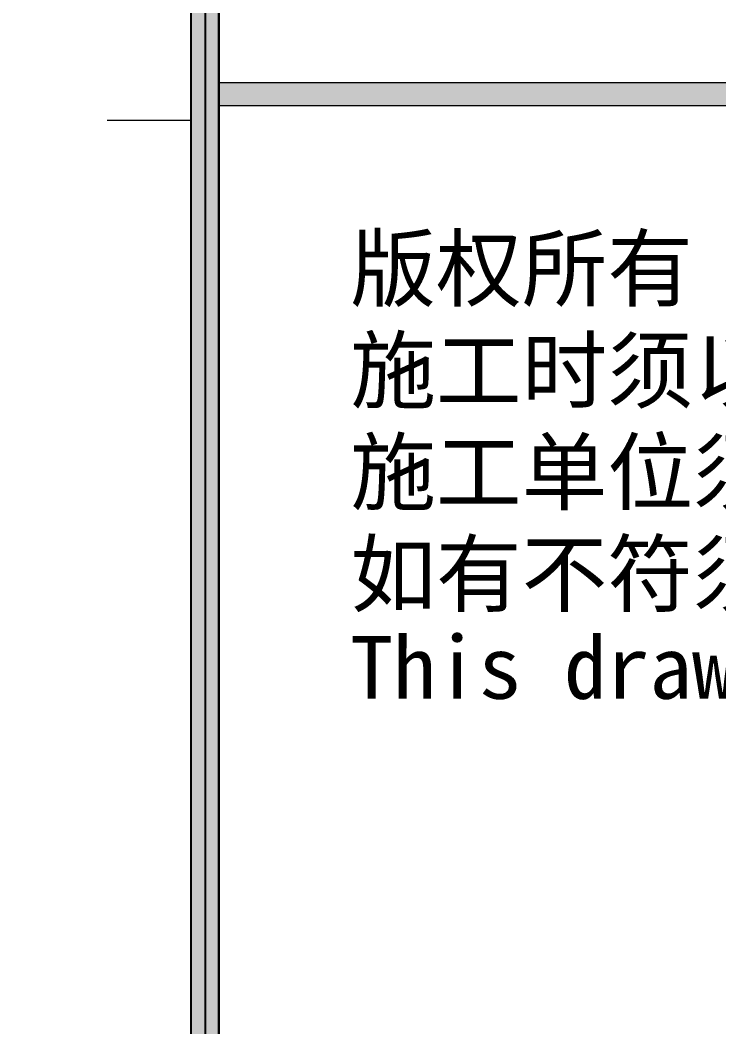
# Model space of a CAD drawing. Header units: millimetres. Extents: x -23568 to 99064, y -162914 to -58422.
# Drawn here: x 32490 to 33198, y -110441 to -109421 of the extents above; entities that cross this region are included whole.
import ezdxf

# ---------------------------------------------------------------- set-up
doc = ezdxf.new("R2010")
doc.units = ezdxf.units.MM
doc.header["$LTSCALE"] = 0.01
doc.layers.add('W-图框', color=251, linetype='Continuous')
doc.styles.add('A2图框$0$WMF-黑体0', font='simhei.ttf')

# ---------------------------------------------------------------- blocks, each defined once
blk = doc.blocks.new('ET634563464')
at = {"layer": 'W-图框', "linetype": 'ByBlock'}
blk.add_hatch(color=153, dxfattribs=at).paths.add_polyline_path([(105283.5, 34888.8), (105314.8, 34888.8), (105314.8, 19346.4), (105283.5, 19346.4)])
at = {"layer": 'W-图框', "color": 2, "lineweight": 0}
blk.add_line((105189.6, 21585.9), (105283.5, 21585.9), dxfattribs=at)
at = {"layer": 'W-图框', "color": 153, "linetype": 'ByBlock'}
for points in [[(85843.2, 34888.8), (85843.2, 19346.4), (105314.8, 19346.4), (105314.8, 34888.8)], [(105283.5, 34888.8), (105314.8, 34888.8), (105314.8, 19346.4), (105283.5, 19346.4)], [(107527.5, 19346.4), (105314.8, 19346.4), (105314.8, 34888.8), (107527.5, 34888.8)]]:
    blk.add_lwpolyline(points, close=True, dxfattribs=at)

msp = doc.modelspace()

# ---------------------------------------------------------------- hatches: boundary and pattern name
at = {"ltscale": 0.01}
msp.add_hatch(color=153, dxfattribs=at).paths.add_polyline_path([(32797.2, -109507.2), (34691.1, -109507.2), (34691.1, -109484), (32691.1, -109484), (32691.1, -109507.2)])

# ---------------------------------------------------------------- linework, layer by layer
at = {"color": 153, "lineweight": -3}
msp.add_lwpolyline([(15091.1, -97497.7), (32677, -97497.7), (32677, -111546.2), (15091.1, -111546.2)], close=True, dxfattribs=at)
at = {"color": 153, "lineweight": 0}
msp.add_lwpolyline([(32797.2, -109507.2), (34691.1, -109507.2), (34691.1, -109484), (32691.1, -109484), (32691.1, -109507.2), (32797.2, -109507.2)], dxfattribs=at)

# ---------------------------------------------------------------- block references
at = {"xscale": 0.9038816989722264, "yscale": 0.9038816989722264, "zscale": 0.9038816989722264}
msp.add_blockref('ET634563464', (-62501, -129033), dxfattribs=at)

# ---------------------------------------------------------------- texts
at = {"layer": 'W-图框', "color": 159, "lineweight": 0, "style": 'A2图框$0$WMF-黑体0'}
for s, height, p in [('版权所有', 63.64, (32824.2, -109704.1)), ('施工时须以标注尺寸为准', 63.636, (32824.2, -109807.3)), ('施工单位须现场校验尺寸', 63.636, (32824.2, -109910.4)), ('如有不符须立即通知设计单位', 63.636, (32824.2, -110013.6)), ('This drawing is copyright', 63.636, (32824.2, -110108.3))]:
    msp.add_text(s, height=height, dxfattribs=at).set_placement(p)

doc.saveas('drawing.dxf')
